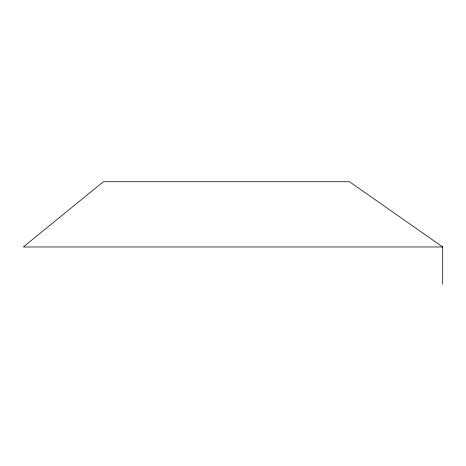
<?xml version="1.0" encoding="UTF-8"?>
<svg xmlns="http://www.w3.org/2000/svg" width="466" height="466" viewBox="0 0 466 466"><rect width="100%" height="100%" fill="white"/><g stroke="black" fill="none" stroke-linecap="round" stroke-linejoin="round"><path stroke-width="0.7" d="M442.7 246.98L23.3 246.98L103.376 181.74L349.5 181.74L442.7 246.98L442.7 284.26"/></g></svg>
